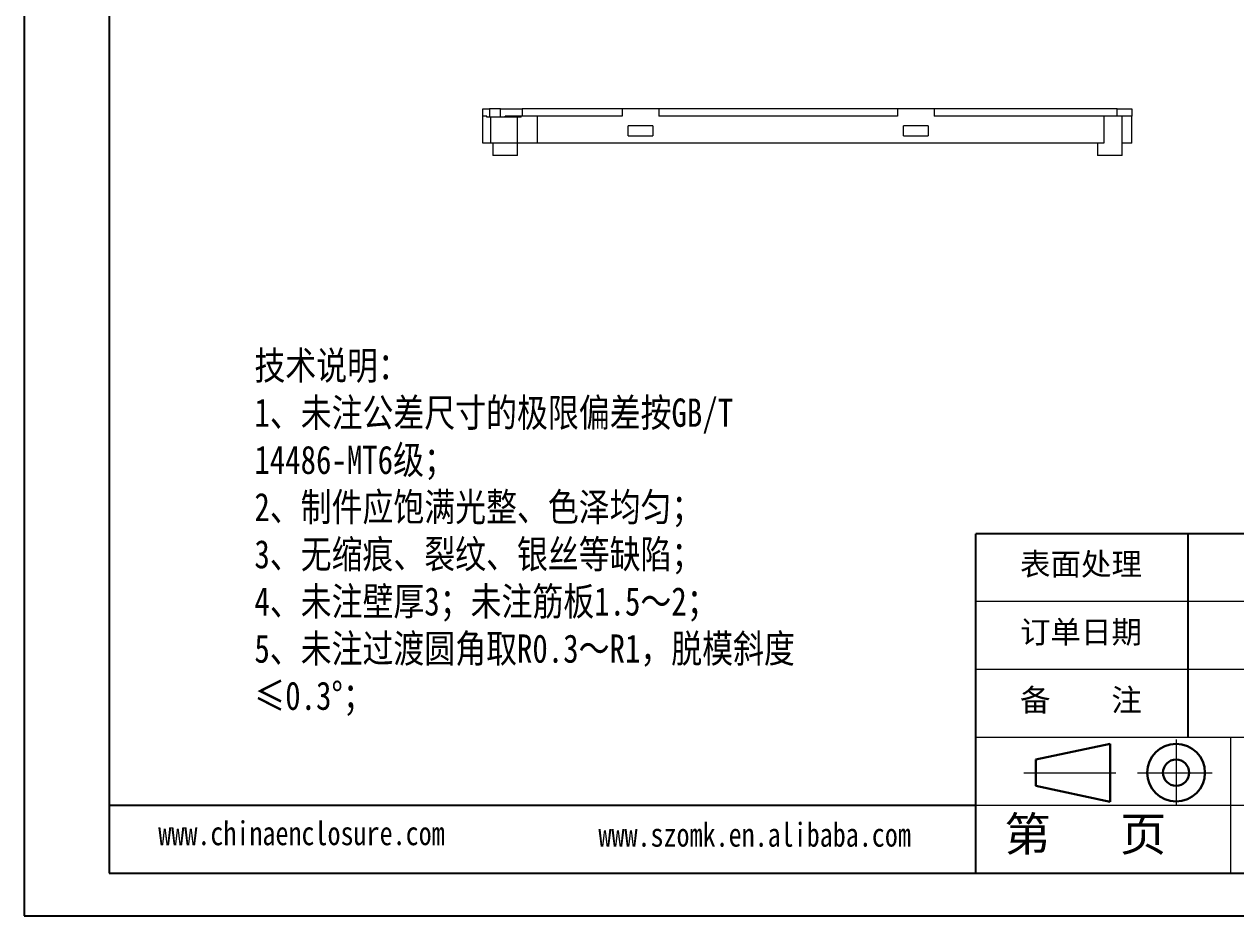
# Model space of a CAD drawing. Header units: inches. Extents: x 1696 to 3185, y 390 to 766.
# Drawn here: x 2059.2 to 2305.6, y 389.6 to 571.1 of the extents above; entities that cross this region are included whole.
import ezdxf

# ---------------------------------------------------------------- set-up
doc = ezdxf.new("R2010")
doc.units = ezdxf.units.IN
doc.header["$LTSCALE"] = 15
doc.linetypes.add('CENTER2', pattern=[28.575, 19.05, -3.175, 3.175, -3.175])
doc.layers.add('文字', color=81, linetype='Continuous')
for name, color, linetype, lineweight in [('粗实线', 7, 'Continuous', 30), ('细实线', 3, 'Continuous', 9), ('细点划线', 2, 'CENTER2', 9)]:
    doc.layers.add(name, color=color, linetype=linetype, lineweight=lineweight)
doc.styles.get("Standard").update_dxf_attribs({"font": 'txt', "bigfont": 'gbcbig.shx'})
doc.styles.add('宋体', font='', dxfattribs={"width": 0.8, "height": 3.5})
doc.styles.get('宋体').set_extended_font_data('SimSun')

msp = doc.modelspace()

# ---------------------------------------------------------------- linework, layer by layer
for p, q in [((2059.168, 752.493), (2059.168, 389.613)), ((2076.448, 743.853), (2076.448, 398.253)), ((2356.384, 467.373), (2252.704, 467.373)), ((2252.704, 398.253), (2252.704, 467.373)), ((2295.904, 425.901), (2295.904, 467.373)), ((2252.704, 412.077), (2076.448, 412.077)), ((2076.448, 398.253), (2563.744, 398.253)), ((2059.168, 389.613), (2572.384, 389.613))]:
    msp.add_line(p, q)
at = {"color": 7, "linetype": 'Continuous', "lineweight": 15}
for p, q in [((2152.478, 552.354), (2152.478, 553.854)), ((2152.478, 553.854), (2153.804, 553.854)), ((2153.29, 552.354), (2152.478, 552.354)), ((2152.478, 546.854), (2152.478, 552.354)), ((2153.29, 552.154), (2153.29, 552.354)), ((2153.804, 552.154), (2153.29, 552.154)), ((2153.804, 553.854), (2153.804, 552.154)), ((2156.067, 553.854), (2153.804, 553.854)), ((2156.067, 552.154), (2153.804, 552.154)), ((2153.978, 552.154), (2153.978, 546.854)), ((2156.067, 552.154), (2156.067, 553.854)), ((2156.067, 553.854), (2160.478, 553.854)), ((2156.967, 552.154), (2156.067, 552.154)), ((2160.478, 552.354), (2156.967, 552.354)), ((2156.967, 552.154), (2156.967, 552.354)), ((2159.488, 552.154), (2156.967, 552.154)), ((2159.488, 552.154), (2159.488, 552.354)), ((2160.25, 552.154), (2159.488, 552.154)), ((2160.25, 552.154), (2160.25, 552.354)), ((2160.478, 553.854), (2160.478, 552.354)), ((2180.778, 553.854), (2160.478, 553.854)), ((2180.778, 552.354), (2160.478, 552.354)), ((2163.478, 552.354), (2163.478, 546.854)), ((2180.778, 553.854), (2180.778, 552.354)), ((2188.278, 553.854), (2180.778, 553.854)), ((2188.278, 553.854), (2188.278, 552.354)), ((2236.778, 553.854), (2188.278, 553.854)), ((2236.778, 552.354), (2188.278, 552.354)), ((2236.778, 553.854), (2236.778, 552.354)), ((2244.278, 553.854), (2236.778, 553.854)), ((2244.278, 553.854), (2244.278, 552.354)), ((2281.478, 553.854), (2244.278, 553.854)), ((2281.478, 552.354), (2244.278, 552.354)), ((2278.791, 552.354), (2278.791, 546.854)), ((2281.478, 552.354), (2281.478, 553.854)), ((2281.478, 553.854), (2284.478, 553.854)), ((2284.478, 552.354), (2281.478, 552.354)), ((2282.478, 544.354), (2282.478, 552.354)), ((2284.478, 553.854), (2284.478, 552.354)), ((2284.478, 546.854), (2284.478, 552.354)), ((2182.028, 548.354), (2182.028, 550.354)), ((2187.028, 550.354), (2182.028, 550.354)), ((2187.028, 550.354), (2187.028, 548.354)), ((2243.028, 550.354), (2238.028, 550.354)), ((2238.028, 548.354), (2238.028, 550.354)), ((2243.028, 550.354), (2243.028, 548.354)), ((2182.028, 548.354), (2187.028, 548.354)), ((2238.028, 548.354), (2243.028, 548.354)), ((2153.978, 546.854), (2152.478, 546.854)), ((2159.478, 546.854), (2153.978, 546.854)), ((2154.478, 546.854), (2154.478, 544.354)), ((2159.478, 544.354), (2159.478, 546.854)), ((2163.478, 546.854), (2159.478, 546.854)), ((2278.791, 546.854), (2163.478, 546.854)), ((2277.478, 546.854), (2277.478, 544.354)), ((2284.478, 546.854), (2282.478, 546.854)), ((2159.478, 544.354), (2154.478, 544.354)), ((2282.478, 544.354), (2277.478, 544.354))]:
    msp.add_line(p, q, dxfattribs=at)
at = {"color": 8, "linetype": 'Continuous', "lineweight": 15}
msp.add_line((2159.478, 546.854), (2159.478, 552.154), dxfattribs=at)
at = {"layer": '粗实线', "color": 7}
for p, q in [((2280.026, 424.608), (2264.921, 421.406)), ((2280.026, 424.608), (2280.026, 412.77)), ((2264.921, 421.406), (2264.921, 416.064)), ((2264.921, 416.064), (2280.026, 412.77))]:
    msp.add_line(p, q, dxfattribs=at)
for radius in [5.872, 2.671]:
    msp.add_circle((2293.469, 418.735), radius, dxfattribs=at)
at = {"layer": '细实线', "color": 7}
for p, q in [((2356.384, 453.549), (2252.704, 453.549)), ((2356.384, 439.725), (2252.704, 439.725)), ((2563.744, 425.901), (2252.704, 425.901)), ((2304.544, 425.901), (2304.544, 398.253)), ((2356.384, 412.077), (2252.704, 412.077))]:
    msp.add_line(p, q, dxfattribs=at)
at = {"layer": '细点划线', "color": 7}
for p, q in [((2293.469, 425.495), (2293.469, 412.077)), ((2262.513, 418.735), (2281.183, 418.735)), ((2285.615, 418.735), (2300.793, 418.735))]:
    msp.add_line(p, q, dxfattribs=at)

# ---------------------------------------------------------------- texts
at = {"char_height": 4.54626, "width": 2583.86605, "attachment_point": 1}
for s, insert in [('{\\fSimHei|b0|i0|c134|p49;表面处理}', (2261.72, 463.45)), ('{\\fSimHei|b0|i0|c134|p49;订单日期}', (2261.72, 449.626)), ('{\\fSimHei|b0|i0|c134|p49;备    注}', (2261.72, 435.802))]:
    msp.add_mtext(s, dxfattribs=dict(at, insert=insert))
at = {"layer": '文字', "color": 0, "attachment_point": 1, "style": '宋体'}
for s, insert, char_height, width in [('{\\H1.111x;技术说明：\\P1、未注公差尺寸的极限偏差按GB/T 14486-MT6级；\\P2、制件应饱满光整、色泽均匀；\\P3、无缩痕、裂纹、银丝等缺陷；\\P4、未注壁厚3；未注筋板1.5～2；\\P5、未注过渡圆角取R0.3～R1，脱模斜度≤0.3%%D；}', (2105.988, 504.484), 5.184, 116.76651), ('www.chinaenclosure.com', (2086.438, 408.848), 4.86605, 85.4918), ('www.szomk.en.alibaba.com', (2175.962, 408.546), 4.86605, 85.4918)]:
    msp.add_mtext(s, dxfattribs=dict(at, insert=insert, char_height=char_height, width=width))
at = {"layer": '细实线', "color": 7, "insert": (2258.521, 409.701), "char_height": 6.912, "width": 51.84, "attachment_point": 1}
msp.add_mtext('{\\fSimSun|b0|i0|c134|p54;第   页}', dxfattribs=at)

doc.saveas('drawing.dxf')
